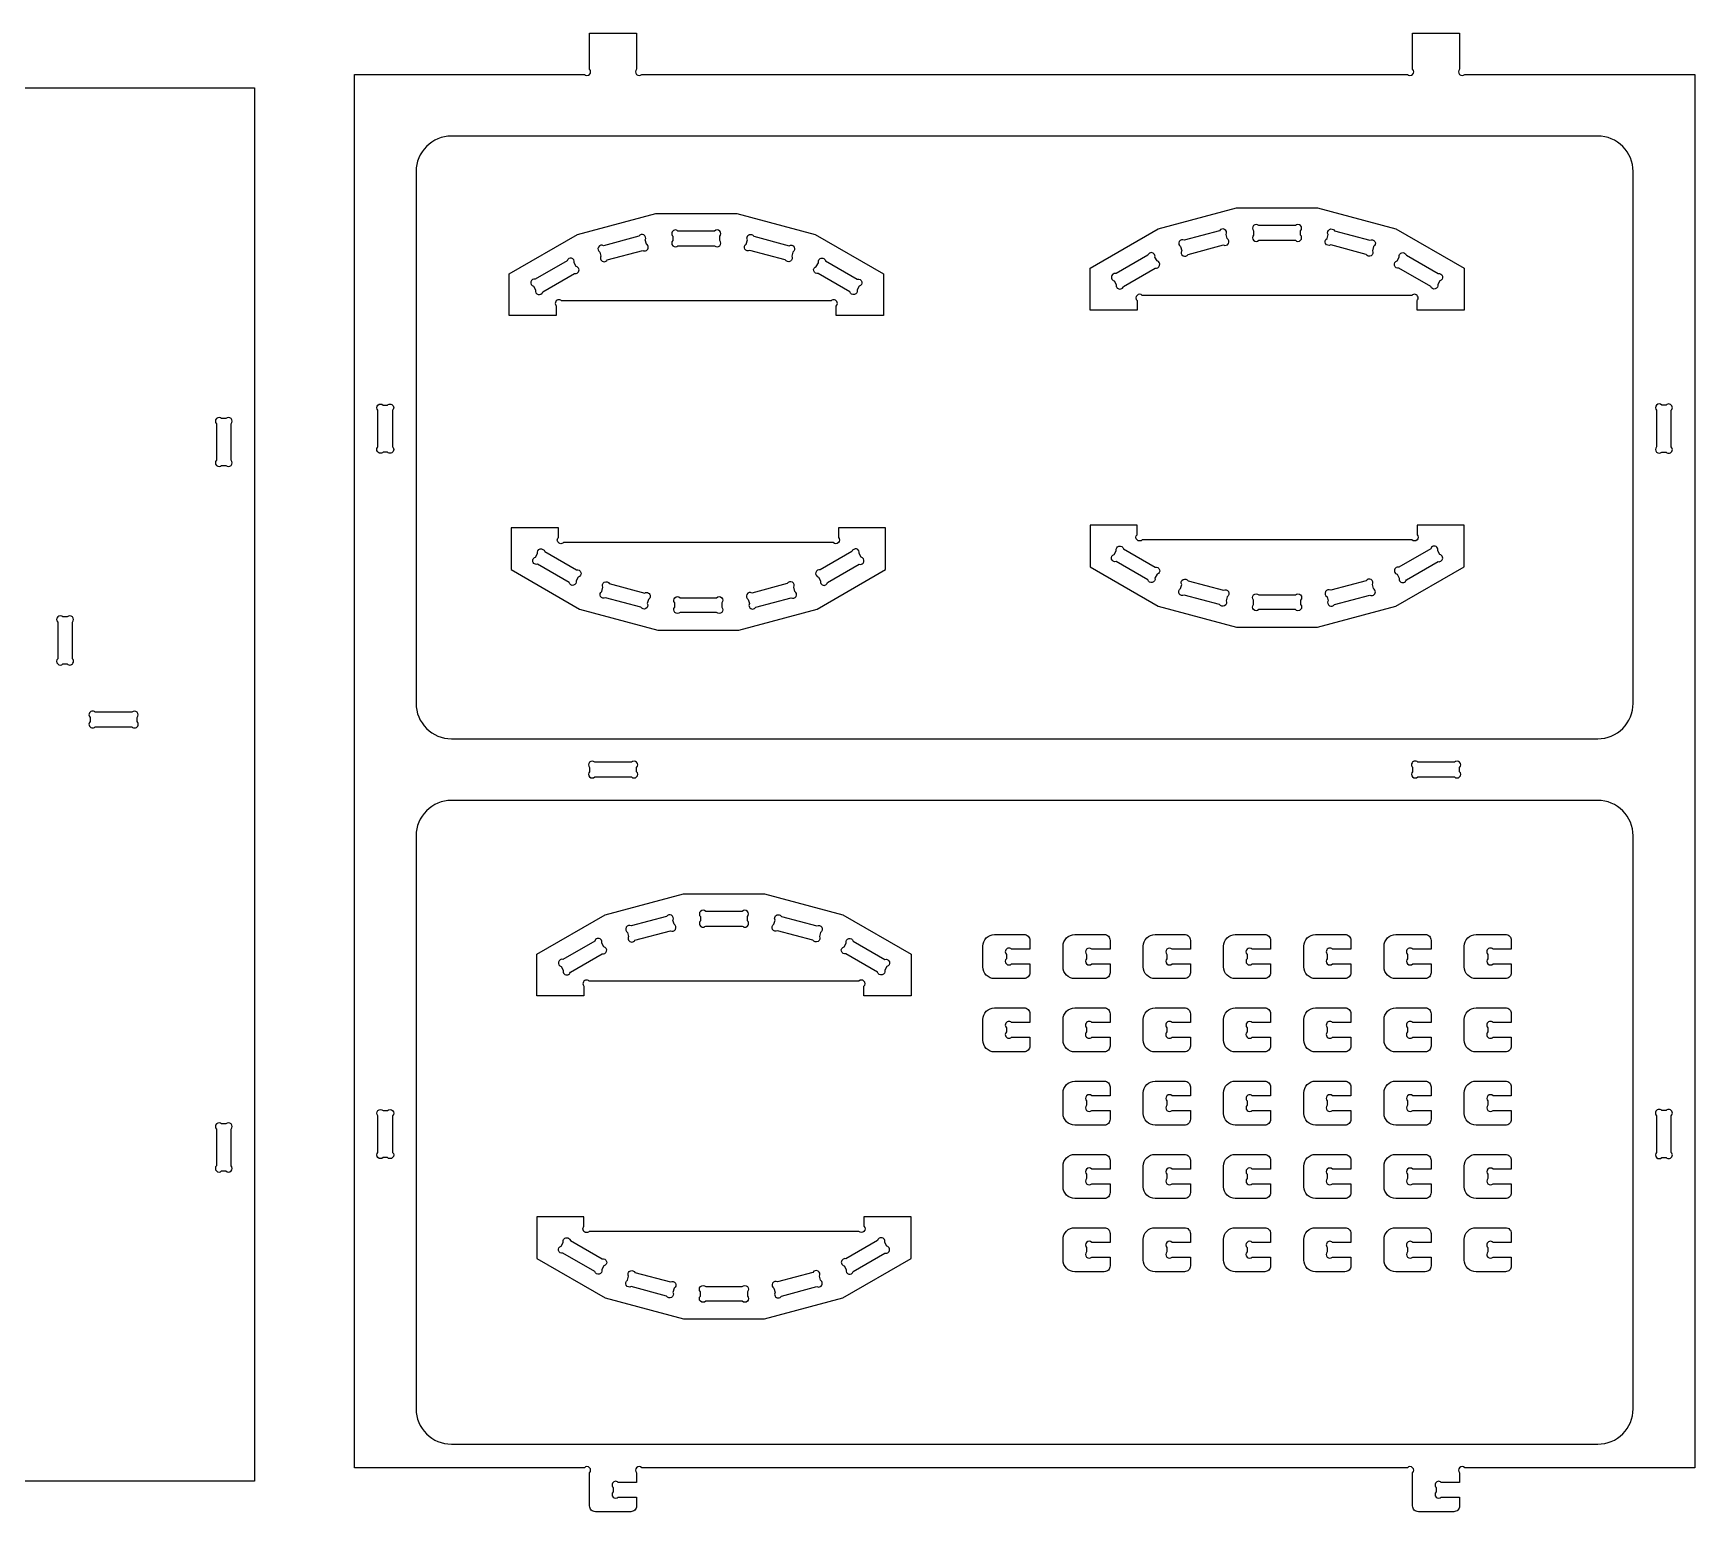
# Model space of a CAD drawing. Extents: x 1730 to 3959, y 1275 to 2996.
# Drawn here: x 3272 to 3949, y 1280 to 1883 of the extents above; entities that cross this region are included whole.
import ezdxf

# ---------------------------------------------------------------- set-up
doc = ezdxf.new("R2010")
doc.units = 0
doc.header["$MEASUREMENT"] = 0
doc.layers.add('LAYER1', color=18, linetype='CONTINUOUS')

msp = doc.modelspace()

# ---------------------------------------------------------------- linework, layer by layer
at = {"layer": 'LAYER1'}
for points in [[(3517.9, 1883.35), (3517.9, 1868.69, 1), (3520.02, 1866.57), (3832.18, 1866.57, 1), (3834.31, 1868.69), (3834.31, 1883.35), (3853.48, 1883.35), (3853.48, 1868.69, 1), (3855.61, 1866.57), (3949.37, 1866.57), (3949.37, 1298.47), (3855.61, 1298.47, 1), (3853.48, 1296.35), (3853.48, 1292.48), (3846.02, 1292.48, 1), (3843.9, 1290.36), (3843.9, 1288.61, 1), (3846.02, 1286.49), (3853.48, 1286.49), (3853.48, 1282.89, -0.414214), (3851.09, 1280.49), (3836.7, 1280.49, -0.414214), (3834.31, 1282.89), (3834.31, 1296.35, 1), (3832.18, 1298.47), (3520.02, 1298.47, 1), (3517.9, 1296.35), (3517.9, 1292.48), (3510.44, 1292.48, 1), (3508.31, 1290.36), (3508.31, 1288.61, 1), (3510.44, 1286.49), (3517.9, 1286.49), (3517.9, 1282.89, -0.414214), (3515.5, 1280.49), (3501.12, 1280.49, -0.414214), (3498.72, 1282.89), (3498.72, 1296.35, 1), (3496.6, 1298.47), (3402.84, 1298.47), (3402.84, 1866.57), (3496.6, 1866.57, 1), (3498.72, 1868.69), (3498.72, 1883.35)], [(3909.81, 1841.4), (3442.39, 1841.4, 0.414214), (3428.01, 1827.02), (3428.01, 1610.09, 0.414214), (3442.39, 1595.7), (3909.81, 1595.7, 0.414214), (3924.2, 1610.09), (3924.2, 1827.02, 0.414214)], [(3599.33, 1768.25), (3599.33, 1772.12, 1), (3597.21, 1774.25), (3487.28, 1774.25, 1), (3485.16, 1772.12), (3485.16, 1768.25), (3465.98, 1768.25), (3465.98, 1785.27), (3493.79, 1801.32), (3525.72, 1809.88), (3558.77, 1809.88), (3590.7, 1801.32), (3618.51, 1785.27), (3618.51, 1768.25)], [(3836.13, 1770.48), (3836.13, 1774.34, 1), (3834.01, 1776.47), (3724.08, 1776.47, 1), (3721.96, 1774.34), (3721.96, 1770.48), (3702.78, 1770.48), (3702.78, 1787.49), (3730.59, 1803.55), (3762.52, 1812.1), (3795.57, 1812.1), (3827.5, 1803.55), (3855.31, 1787.49), (3855.31, 1770.48)], [(3549.71, 1802.69), (3534.78, 1802.69, 1), (3532.66, 1800.56), (3532.66, 1798.82, 1), (3534.78, 1796.7), (3549.71, 1796.7, 1), (3551.84, 1798.82), (3551.84, 1800.56, 1)], [(3742.76, 1793.16), (3757.18, 1797.02, 1), (3758.68, 1799.62), (3758.23, 1801.31, 1), (3755.63, 1802.81), (3741.21, 1798.94, 1), (3739.7, 1796.34), (3740.16, 1794.66, 1)], [(3771.58, 1798.92), (3786.51, 1798.92, 1), (3788.64, 1801.04), (3788.64, 1802.79, 1), (3786.51, 1804.91), (3771.58, 1804.91, 1), (3769.46, 1802.79), (3769.46, 1801.04, 1)], [(3802.47, 1802.81), (3816.89, 1798.94, -1), (3818.39, 1796.34), (3817.94, 1794.66, -1), (3815.34, 1793.16), (3800.92, 1797.02, -1), (3799.41, 1799.62), (3799.87, 1801.31, -1)], [(3518.83, 1800.59), (3504.41, 1796.72, 1), (3502.9, 1794.12), (3503.36, 1792.44, 1), (3505.96, 1790.94), (3520.38, 1794.8, 1), (3521.88, 1797.4), (3521.43, 1799.09, 1)], [(3578.54, 1790.94), (3564.12, 1794.8, -1), (3562.61, 1797.4), (3563.07, 1799.09, -1), (3565.67, 1800.59), (3580.09, 1796.72, -1), (3581.59, 1794.12), (3581.14, 1792.44, -1)], [(3489.54, 1790.57), (3476.61, 1783.1, 1), (3475.83, 1780.2), (3476.7, 1778.69, 1), (3479.61, 1777.91), (3492.53, 1785.38, 1), (3493.31, 1788.28), (3492.44, 1789.79, 1)], [(3604.89, 1777.91), (3591.96, 1785.38, -1), (3591.18, 1788.28), (3592.06, 1789.79, -1), (3594.96, 1790.57), (3607.89, 1783.1, -1), (3608.66, 1780.2), (3607.79, 1778.69, -1)], [(3716.41, 1780.13), (3729.33, 1787.6, 1), (3730.11, 1790.5), (3729.24, 1792.01, 1), (3726.34, 1792.79), (3713.41, 1785.32, 1), (3712.63, 1782.42), (3713.5, 1780.91, 1)], [(3831.76, 1792.79), (3844.69, 1785.32, -1), (3845.46, 1782.42), (3844.59, 1780.91, -1), (3841.69, 1780.13), (3828.76, 1787.6, -1), (3827.98, 1790.5), (3828.86, 1792.01, -1)], [(3418.42, 1729.61), (3418.42, 1714.68, -1), (3416.3, 1712.56), (3414.55, 1712.56, -1), (3412.43, 1714.68), (3412.43, 1729.61, -1), (3414.55, 1731.73), (3416.3, 1731.73, -1)], [(3933.78, 1729.61), (3933.78, 1714.68, 1), (3935.91, 1712.56), (3937.65, 1712.56, 1), (3939.78, 1714.68), (3939.78, 1729.61, 1), (3937.65, 1731.73), (3935.91, 1731.73, 1)], [(3346.59, 1724.14), (3346.59, 1709.21, 1), (3348.71, 1707.09), (3350.46, 1707.09, 1), (3352.58, 1709.21), (3352.58, 1724.14, 1), (3350.46, 1726.26), (3348.71, 1726.26, 1)], [(3600.16, 1681.64), (3600.16, 1677.77, -1), (3598.04, 1675.65), (3488.11, 1675.65, -1), (3485.99, 1677.77), (3485.99, 1681.64), (3466.81, 1681.64), (3466.81, 1664.63), (3494.62, 1648.57), (3526.55, 1640.02), (3559.6, 1640.02), (3591.53, 1648.57), (3619.33, 1664.63), (3619.33, 1681.64)], [(3836.13, 1682.75), (3836.13, 1678.88, -1), (3834.01, 1676.76), (3724.08, 1676.76, -1), (3721.96, 1678.88), (3721.96, 1682.75), (3702.78, 1682.75), (3702.78, 1665.74), (3730.59, 1649.68), (3762.52, 1641.13), (3795.57, 1641.13), (3827.5, 1649.68), (3855.31, 1665.74), (3855.31, 1682.75)], [(3716.41, 1673.09), (3729.33, 1665.63, -1), (3730.11, 1662.73), (3729.24, 1661.22, -1), (3726.34, 1660.44), (3713.41, 1667.9, -1), (3712.63, 1670.81), (3713.5, 1672.32, -1)], [(3831.76, 1660.44), (3844.69, 1667.9, 1), (3845.46, 1670.81), (3844.59, 1672.32, 1), (3841.69, 1673.09), (3828.76, 1665.63, 1), (3827.98, 1662.73), (3828.86, 1661.22, 1)], [(3480.43, 1671.99), (3493.36, 1664.52, -1), (3494.14, 1661.62), (3493.26, 1660.11, -1), (3490.36, 1659.33), (3477.43, 1666.8, -1), (3476.66, 1669.7), (3477.53, 1671.21, -1)], [(3595.78, 1659.33), (3608.71, 1666.8, 1), (3609.49, 1669.7), (3608.61, 1671.21, 1), (3605.71, 1671.99), (3592.79, 1664.52, 1), (3592.01, 1661.62), (3592.88, 1660.11, 1)], [(3742.76, 1660.07), (3757.18, 1656.21, -1), (3758.68, 1653.61), (3758.23, 1651.92, -1), (3755.63, 1650.42), (3741.21, 1654.28, -1), (3739.7, 1656.88), (3740.16, 1658.57, -1)], [(3802.47, 1650.42), (3816.89, 1654.28, 1), (3818.39, 1656.88), (3817.94, 1658.57, 1), (3815.34, 1660.07), (3800.92, 1656.21, 1), (3799.41, 1653.61), (3799.87, 1651.92, 1)], [(3506.78, 1658.96), (3521.2, 1655.1, -1), (3522.7, 1652.5), (3522.25, 1650.81, -1), (3519.65, 1649.31), (3505.23, 1653.17, -1), (3503.73, 1655.77), (3504.18, 1657.46, -1)], [(3535.61, 1653.2), (3550.54, 1653.2, -1), (3552.66, 1651.08), (3552.66, 1649.33, -1), (3550.54, 1647.21), (3535.61, 1647.21, -1), (3533.48, 1649.33), (3533.48, 1651.08, -1)], [(3566.49, 1649.31), (3580.91, 1653.17, 1), (3582.41, 1655.77), (3581.96, 1657.46, 1), (3579.36, 1658.96), (3564.94, 1655.1, 1), (3563.44, 1652.5), (3563.89, 1650.81, 1)], [(3771.58, 1654.31), (3786.51, 1654.31, -1), (3788.64, 1652.19), (3788.64, 1650.44, -1), (3786.51, 1648.32), (3771.58, 1648.32, -1), (3769.46, 1650.44), (3769.46, 1652.19, -1)], [(3287.86, 1628.31), (3287.86, 1643.24, 1), (3285.74, 1645.36), (3283.99, 1645.36, 1), (3281.87, 1643.24), (3281.87, 1628.31, 1), (3283.99, 1626.19), (3285.74, 1626.19, 1)], [(3297.18, 1600.54), (3312.11, 1600.54, 1), (3314.23, 1602.66), (3314.23, 1604.41, 1), (3312.11, 1606.53), (3297.18, 1606.53, 1), (3295.05, 1604.41), (3295.05, 1602.66, 1)], [(3500.85, 1580.12), (3515.78, 1580.12, 1), (3517.9, 1582.25), (3517.9, 1583.99, 1), (3515.78, 1586.12), (3500.85, 1586.12, 1), (3498.72, 1583.99), (3498.72, 1582.25, 1)], [(3836.43, 1580.12), (3851.36, 1580.12, 1), (3853.48, 1582.25), (3853.48, 1583.99, 1), (3851.36, 1586.12), (3836.43, 1586.12, 1), (3834.31, 1583.99), (3834.31, 1582.25, 1)], [(3909.81, 1570.53), (3442.39, 1570.53, 0.414214), (3428.01, 1556.15), (3428.01, 1322.44, 0.414214), (3442.39, 1308.06), (3909.81, 1308.06, 0.414214), (3924.2, 1322.44), (3924.2, 1556.15, 0.414214)], [(3610.62, 1490.87), (3610.62, 1494.74, 1), (3608.5, 1496.86), (3498.57, 1496.86, 1), (3496.45, 1494.74), (3496.45, 1490.87), (3477.27, 1490.87), (3477.27, 1507.89), (3505.08, 1523.94), (3537.01, 1532.49), (3570.06, 1532.49), (3601.99, 1523.94), (3629.8, 1507.89), (3629.8, 1490.87)], [(3561, 1525.3), (3546.07, 1525.3, 1), (3543.94, 1523.18), (3543.94, 1521.43, 1), (3546.07, 1519.31), (3561, 1519.31, 1), (3563.12, 1521.43), (3563.12, 1523.18, 1)], [(3530.11, 1523.2), (3515.69, 1519.34, 1), (3514.19, 1516.74), (3514.64, 1515.05, 1), (3517.24, 1513.55), (3531.66, 1517.41, 1), (3533.17, 1520.02), (3532.71, 1521.7, 1)], [(3589.82, 1513.55), (3575.4, 1517.41, -1), (3573.9, 1520.02), (3574.35, 1521.7, -1), (3576.95, 1523.2), (3591.37, 1519.34, -1), (3592.88, 1516.74), (3592.42, 1515.05, -1)], [(3490.89, 1500.53), (3503.82, 1507.99, 1), (3504.6, 1510.89), (3503.72, 1512.4, 1), (3500.82, 1513.18), (3487.89, 1505.72, 1), (3487.12, 1502.81), (3487.99, 1501.3, 1)], [(3606.24, 1513.18), (3619.17, 1505.72, -1), (3619.95, 1502.81), (3619.08, 1501.3, -1), (3616.17, 1500.53), (3603.25, 1507.99, -1), (3602.47, 1510.89), (3603.34, 1512.4, -1)], [(3675.86, 1497.88), (3663.87, 1497.88, -0.414214), (3659.08, 1502.68), (3659.08, 1511.07, -0.414214), (3663.87, 1515.86), (3675.86, 1515.86, -0.414214), (3678.25, 1513.46), (3678.25, 1509.87), (3670.79, 1509.87, 1), (3668.67, 1507.74), (3668.67, 1506, 1), (3670.79, 1503.88), (3678.25, 1503.88), (3678.25, 1500.28, -0.414214)], [(3708.58, 1497.88), (3696.59, 1497.88, -0.414214), (3691.8, 1502.68), (3691.8, 1511.07, -0.414214), (3696.59, 1515.86), (3708.58, 1515.86, -0.414214), (3710.97, 1513.46), (3710.97, 1509.87), (3703.51, 1509.87, 1), (3701.38, 1507.74), (3701.38, 1506, 1), (3703.51, 1503.88), (3710.97, 1503.88), (3710.97, 1500.28, -0.414214)], [(3741.29, 1497.88), (3729.31, 1497.88, -0.414214), (3724.52, 1502.68), (3724.52, 1511.07, -0.414214), (3729.31, 1515.86), (3741.29, 1515.86, -0.414214), (3743.69, 1513.46), (3743.69, 1509.87), (3736.23, 1509.87, 1), (3734.1, 1507.74), (3734.1, 1506, 1), (3736.23, 1503.88), (3743.69, 1503.88), (3743.69, 1500.28, -0.414214)], [(3774.01, 1497.88), (3762.03, 1497.88, -0.414214), (3757.23, 1502.68), (3757.23, 1511.07, -0.414214), (3762.03, 1515.86), (3774.01, 1515.86, -0.414214), (3776.41, 1513.46), (3776.41, 1509.87), (3768.95, 1509.87, 1), (3766.82, 1507.74), (3766.82, 1506, 1), (3768.95, 1503.88), (3776.41, 1503.88), (3776.41, 1500.28, -0.414214)], [(3806.73, 1497.88), (3794.75, 1497.88, -0.414214), (3789.95, 1502.68), (3789.95, 1511.07, -0.414214), (3794.75, 1515.86), (3806.73, 1515.86, -0.414214), (3809.13, 1513.46), (3809.13, 1509.87), (3801.66, 1509.87, 1), (3799.54, 1507.74), (3799.54, 1506, 1), (3801.66, 1503.88), (3809.13, 1503.88), (3809.13, 1500.28, -0.414214)], [(3839.45, 1497.88), (3827.47, 1497.88, -0.414214), (3822.67, 1502.68), (3822.67, 1511.07, -0.414214), (3827.47, 1515.86), (3839.45, 1515.86, -0.414214), (3841.85, 1513.46), (3841.85, 1509.87), (3834.38, 1509.87, 1), (3832.26, 1507.74), (3832.26, 1506, 1), (3834.38, 1503.88), (3841.85, 1503.88), (3841.85, 1500.28, -0.414214)], [(3872.17, 1497.88), (3860.19, 1497.88, -0.414214), (3855.39, 1502.68), (3855.39, 1511.07, -0.414214), (3860.19, 1515.86), (3872.17, 1515.86, -0.414214), (3874.57, 1513.46), (3874.57, 1509.87), (3867.1, 1509.87, 1), (3864.98, 1507.74), (3864.98, 1506, 1), (3867.1, 1503.88), (3874.57, 1503.88), (3874.57, 1500.28, -0.414214)], [(3675.86, 1468), (3663.87, 1468, -0.414214), (3659.08, 1472.79), (3659.08, 1481.18, -0.414214), (3663.87, 1485.98), (3675.86, 1485.98, -0.414214), (3678.25, 1483.58), (3678.25, 1479.98), (3670.79, 1479.98, 1), (3668.67, 1477.86), (3668.67, 1476.12, 1), (3670.79, 1473.99), (3678.25, 1473.99), (3678.25, 1470.4, -0.414214)], [(3708.58, 1468), (3696.59, 1468, -0.414214), (3691.8, 1472.79), (3691.8, 1481.18, -0.414214), (3696.59, 1485.98), (3708.58, 1485.98, -0.414214), (3710.97, 1483.58), (3710.97, 1479.98), (3703.51, 1479.98, 1), (3701.38, 1477.86), (3701.38, 1476.12, 1), (3703.51, 1473.99), (3710.97, 1473.99), (3710.97, 1470.4, -0.414214)], [(3741.29, 1468), (3729.31, 1468, -0.414214), (3724.52, 1472.79), (3724.52, 1481.18, -0.414214), (3729.31, 1485.98), (3741.29, 1485.98, -0.414214), (3743.69, 1483.58), (3743.69, 1479.98), (3736.23, 1479.98, 1), (3734.1, 1477.86), (3734.1, 1476.12, 1), (3736.23, 1473.99), (3743.69, 1473.99), (3743.69, 1470.4, -0.414214)], [(3774.01, 1468), (3762.03, 1468, -0.414214), (3757.23, 1472.79), (3757.23, 1481.18, -0.414214), (3762.03, 1485.98), (3774.01, 1485.98, -0.414214), (3776.41, 1483.58), (3776.41, 1479.98), (3768.95, 1479.98, 1), (3766.82, 1477.86), (3766.82, 1476.12, 1), (3768.95, 1473.99), (3776.41, 1473.99), (3776.41, 1470.4, -0.414214)], [(3806.73, 1468), (3794.75, 1468, -0.414214), (3789.95, 1472.79), (3789.95, 1481.18, -0.414214), (3794.75, 1485.98), (3806.73, 1485.98, -0.414214), (3809.13, 1483.58), (3809.13, 1479.98), (3801.66, 1479.98, 1), (3799.54, 1477.86), (3799.54, 1476.12, 1), (3801.66, 1473.99), (3809.13, 1473.99), (3809.13, 1470.4, -0.414214)], [(3839.45, 1468), (3827.47, 1468, -0.414214), (3822.67, 1472.79), (3822.67, 1481.18, -0.414214), (3827.47, 1485.98), (3839.45, 1485.98, -0.414214), (3841.85, 1483.58), (3841.85, 1479.98), (3834.38, 1479.98, 1), (3832.26, 1477.86), (3832.26, 1476.12, 1), (3834.38, 1473.99), (3841.85, 1473.99), (3841.85, 1470.4, -0.414214)], [(3872.17, 1468), (3860.19, 1468, -0.414214), (3855.39, 1472.79), (3855.39, 1481.18, -0.414214), (3860.19, 1485.98), (3872.17, 1485.98, -0.414214), (3874.57, 1483.58), (3874.57, 1479.98), (3867.1, 1479.98, 1), (3864.98, 1477.86), (3864.98, 1476.12, 1), (3867.1, 1473.99), (3874.57, 1473.99), (3874.57, 1470.4, -0.414214)], [(3708.58, 1438.12), (3696.59, 1438.12, -0.414214), (3691.8, 1442.91), (3691.8, 1451.3, -0.414214), (3696.59, 1456.09), (3708.58, 1456.09, -0.414214), (3710.97, 1453.7), (3710.97, 1450.1), (3703.51, 1450.1, 1), (3701.38, 1447.98), (3701.38, 1446.23, 1), (3703.51, 1444.11), (3710.97, 1444.11), (3710.97, 1440.51, -0.414214)], [(3741.29, 1438.12), (3729.31, 1438.12, -0.414214), (3724.52, 1442.91), (3724.52, 1451.3, -0.414214), (3729.31, 1456.09), (3741.29, 1456.09, -0.414214), (3743.69, 1453.7), (3743.69, 1450.1), (3736.23, 1450.1, 1), (3734.1, 1447.98), (3734.1, 1446.23, 1), (3736.23, 1444.11), (3743.69, 1444.11), (3743.69, 1440.51, -0.414214)], [(3774.01, 1438.12), (3762.03, 1438.12, -0.414214), (3757.23, 1442.91), (3757.23, 1451.3, -0.414214), (3762.03, 1456.09), (3774.01, 1456.09, -0.414214), (3776.41, 1453.7), (3776.41, 1450.1), (3768.95, 1450.1, 1), (3766.82, 1447.98), (3766.82, 1446.23, 1), (3768.95, 1444.11), (3776.41, 1444.11), (3776.41, 1440.51, -0.414214)], [(3806.73, 1438.12), (3794.75, 1438.12, -0.414214), (3789.95, 1442.91), (3789.95, 1451.3, -0.414214), (3794.75, 1456.09), (3806.73, 1456.09, -0.414214), (3809.13, 1453.7), (3809.13, 1450.1), (3801.66, 1450.1, 1), (3799.54, 1447.98), (3799.54, 1446.23, 1), (3801.66, 1444.11), (3809.13, 1444.11), (3809.13, 1440.51, -0.414214)], [(3839.45, 1438.12), (3827.47, 1438.12, -0.414214), (3822.67, 1442.91), (3822.67, 1451.3, -0.414214), (3827.47, 1456.09), (3839.45, 1456.09, -0.414214), (3841.85, 1453.7), (3841.85, 1450.1), (3834.38, 1450.1, 1), (3832.26, 1447.98), (3832.26, 1446.23, 1), (3834.38, 1444.11), (3841.85, 1444.11), (3841.85, 1440.51, -0.414214)], [(3872.17, 1438.12), (3860.19, 1438.12, -0.414214), (3855.39, 1442.91), (3855.39, 1451.3, -0.414214), (3860.19, 1456.09), (3872.17, 1456.09, -0.414214), (3874.57, 1453.7), (3874.57, 1450.1), (3867.1, 1450.1, 1), (3864.98, 1447.98), (3864.98, 1446.23, 1), (3867.1, 1444.11), (3874.57, 1444.11), (3874.57, 1440.51, -0.414214)], [(3418.42, 1441.97), (3418.42, 1427.04, -1), (3416.3, 1424.91), (3414.55, 1424.91, -1), (3412.43, 1427.04), (3412.43, 1441.97, -1), (3414.55, 1444.09), (3416.3, 1444.09, -1)], [(3933.78, 1441.97), (3933.78, 1427.04, 1), (3935.91, 1424.91), (3937.65, 1424.91, 1), (3939.78, 1427.04), (3939.78, 1441.97, 1), (3937.65, 1444.09), (3935.91, 1444.09, 1)], [(3346.59, 1436.5), (3346.59, 1421.57, 1), (3348.71, 1419.44), (3350.46, 1419.44, 1), (3352.58, 1421.57), (3352.58, 1436.5, 1), (3350.46, 1438.62), (3348.71, 1438.62, 1)], [(3708.58, 1408.23), (3696.59, 1408.23, -0.414214), (3691.8, 1413.03), (3691.8, 1421.42, -0.414214), (3696.59, 1426.21), (3708.58, 1426.21, -0.414214), (3710.97, 1423.81), (3710.97, 1420.22), (3703.51, 1420.22, 1), (3701.38, 1418.1), (3701.38, 1416.35, 1), (3703.51, 1414.23), (3710.97, 1414.23), (3710.97, 1410.63, -0.414214)], [(3741.29, 1408.23), (3729.31, 1408.23, -0.414214), (3724.52, 1413.03), (3724.52, 1421.42, -0.414214), (3729.31, 1426.21), (3741.29, 1426.21, -0.414214), (3743.69, 1423.81), (3743.69, 1420.22), (3736.23, 1420.22, 1), (3734.1, 1418.1), (3734.1, 1416.35, 1), (3736.23, 1414.23), (3743.69, 1414.23), (3743.69, 1410.63, -0.414214)], [(3774.01, 1408.23), (3762.03, 1408.23, -0.414214), (3757.23, 1413.03), (3757.23, 1421.42, -0.414214), (3762.03, 1426.21), (3774.01, 1426.21, -0.414214), (3776.41, 1423.81), (3776.41, 1420.22), (3768.95, 1420.22, 1), (3766.82, 1418.1), (3766.82, 1416.35, 1), (3768.95, 1414.23), (3776.41, 1414.23), (3776.41, 1410.63, -0.414214)], [(3806.73, 1408.23), (3794.75, 1408.23, -0.414214), (3789.95, 1413.03), (3789.95, 1421.42, -0.414214), (3794.75, 1426.21), (3806.73, 1426.21, -0.414214), (3809.13, 1423.81), (3809.13, 1420.22), (3801.66, 1420.22, 1), (3799.54, 1418.1), (3799.54, 1416.35, 1), (3801.66, 1414.23), (3809.13, 1414.23), (3809.13, 1410.63, -0.414214)], [(3839.45, 1408.23), (3827.47, 1408.23, -0.414214), (3822.67, 1413.03), (3822.67, 1421.42, -0.414214), (3827.47, 1426.21), (3839.45, 1426.21, -0.414214), (3841.85, 1423.81), (3841.85, 1420.22), (3834.38, 1420.22, 1), (3832.26, 1418.1), (3832.26, 1416.35, 1), (3834.38, 1414.23), (3841.85, 1414.23), (3841.85, 1410.63, -0.414214)], [(3872.17, 1408.23), (3860.19, 1408.23, -0.414214), (3855.39, 1413.03), (3855.39, 1421.42, -0.414214), (3860.19, 1426.21), (3872.17, 1426.21, -0.414214), (3874.57, 1423.81), (3874.57, 1420.22), (3867.1, 1420.22, 1), (3864.98, 1418.1), (3864.98, 1416.35, 1), (3867.1, 1414.23), (3874.57, 1414.23), (3874.57, 1410.63, -0.414214)], [(3610.62, 1400.77), (3610.62, 1396.9, -1), (3608.5, 1394.78), (3498.57, 1394.78, -1), (3496.45, 1396.9), (3496.45, 1400.77), (3477.27, 1400.77), (3477.27, 1383.76), (3505.08, 1367.7), (3537.01, 1359.15), (3570.06, 1359.15), (3601.99, 1367.7), (3629.8, 1383.76), (3629.8, 1400.77)], [(3708.58, 1378.35), (3696.59, 1378.35, -0.414214), (3691.8, 1383.14), (3691.8, 1391.53, -0.414214), (3696.59, 1396.33), (3708.58, 1396.33, -0.414214), (3710.97, 1393.93), (3710.97, 1390.34), (3703.51, 1390.34, 1), (3701.38, 1388.21), (3701.38, 1386.47, 1), (3703.51, 1384.34), (3710.97, 1384.34), (3710.97, 1380.75, -0.414214)], [(3741.29, 1378.35), (3729.31, 1378.35, -0.414214), (3724.52, 1383.14), (3724.52, 1391.53, -0.414214), (3729.31, 1396.33), (3741.29, 1396.33, -0.414214), (3743.69, 1393.93), (3743.69, 1390.34), (3736.23, 1390.34, 1), (3734.1, 1388.21), (3734.1, 1386.47, 1), (3736.23, 1384.34), (3743.69, 1384.34), (3743.69, 1380.75, -0.414214)], [(3774.01, 1378.35), (3762.03, 1378.35, -0.414214), (3757.23, 1383.14), (3757.23, 1391.53, -0.414214), (3762.03, 1396.33), (3774.01, 1396.33, -0.414214), (3776.41, 1393.93), (3776.41, 1390.34), (3768.95, 1390.34, 1), (3766.82, 1388.21), (3766.82, 1386.47, 1), (3768.95, 1384.34), (3776.41, 1384.34), (3776.41, 1380.75, -0.414214)], [(3806.73, 1378.35), (3794.75, 1378.35, -0.414214), (3789.95, 1383.14), (3789.95, 1391.53, -0.414214), (3794.75, 1396.33), (3806.73, 1396.33, -0.414214), (3809.13, 1393.93), (3809.13, 1390.34), (3801.66, 1390.34, 1), (3799.54, 1388.21), (3799.54, 1386.47, 1), (3801.66, 1384.34), (3809.13, 1384.34), (3809.13, 1380.75, -0.414214)], [(3839.45, 1378.35), (3827.47, 1378.35, -0.414214), (3822.67, 1383.14), (3822.67, 1391.53, -0.414214), (3827.47, 1396.33), (3839.45, 1396.33, -0.414214), (3841.85, 1393.93), (3841.85, 1390.34), (3834.38, 1390.34, 1), (3832.26, 1388.21), (3832.26, 1386.47, 1), (3834.38, 1384.34), (3841.85, 1384.34), (3841.85, 1380.75, -0.414214)], [(3872.17, 1378.35), (3860.19, 1378.35, -0.414214), (3855.39, 1383.14), (3855.39, 1391.53, -0.414214), (3860.19, 1396.33), (3872.17, 1396.33, -0.414214), (3874.57, 1393.93), (3874.57, 1390.34), (3867.1, 1390.34, 1), (3864.98, 1388.21), (3864.98, 1386.47, 1), (3867.1, 1384.34), (3874.57, 1384.34), (3874.57, 1380.75, -0.414214)], [(3490.89, 1391.12), (3503.82, 1383.65, -1), (3504.6, 1380.75), (3503.72, 1379.24, -1), (3500.82, 1378.46), (3487.89, 1385.93, -1), (3487.12, 1388.83), (3487.99, 1390.34, -1)], [(3606.24, 1378.46), (3619.17, 1385.93, 1), (3619.95, 1388.83), (3619.08, 1390.34, 1), (3616.17, 1391.12), (3603.25, 1383.65, 1), (3602.47, 1380.75), (3603.34, 1379.24, 1)], [(3517.24, 1378.09), (3531.66, 1374.23, -1), (3533.17, 1371.63), (3532.71, 1369.94, -1), (3530.11, 1368.44), (3515.69, 1372.3, -1), (3514.19, 1374.9), (3514.64, 1376.59, -1)], [(3576.95, 1368.44), (3591.37, 1372.3, 1), (3592.88, 1374.9), (3592.42, 1376.59, 1), (3589.82, 1378.09), (3575.4, 1374.23, 1), (3573.9, 1371.63), (3574.35, 1369.94, 1)], [(3546.07, 1372.33), (3561, 1372.33, -1), (3563.12, 1370.21), (3563.12, 1368.46, -1), (3561, 1366.34), (3546.07, 1366.34, -1), (3543.94, 1368.46), (3543.94, 1370.21, -1)]]:
    msp.add_lwpolyline(points, format="xyb", close=True, dxfattribs=at)
msp.add_lwpolyline([(3268.41, 1861.1), (3362.17, 1861.1), (3362.17, 1293), (3268.41, 1293, 1)], format="xyb", dxfattribs=at)

doc.saveas('drawing.dxf')
